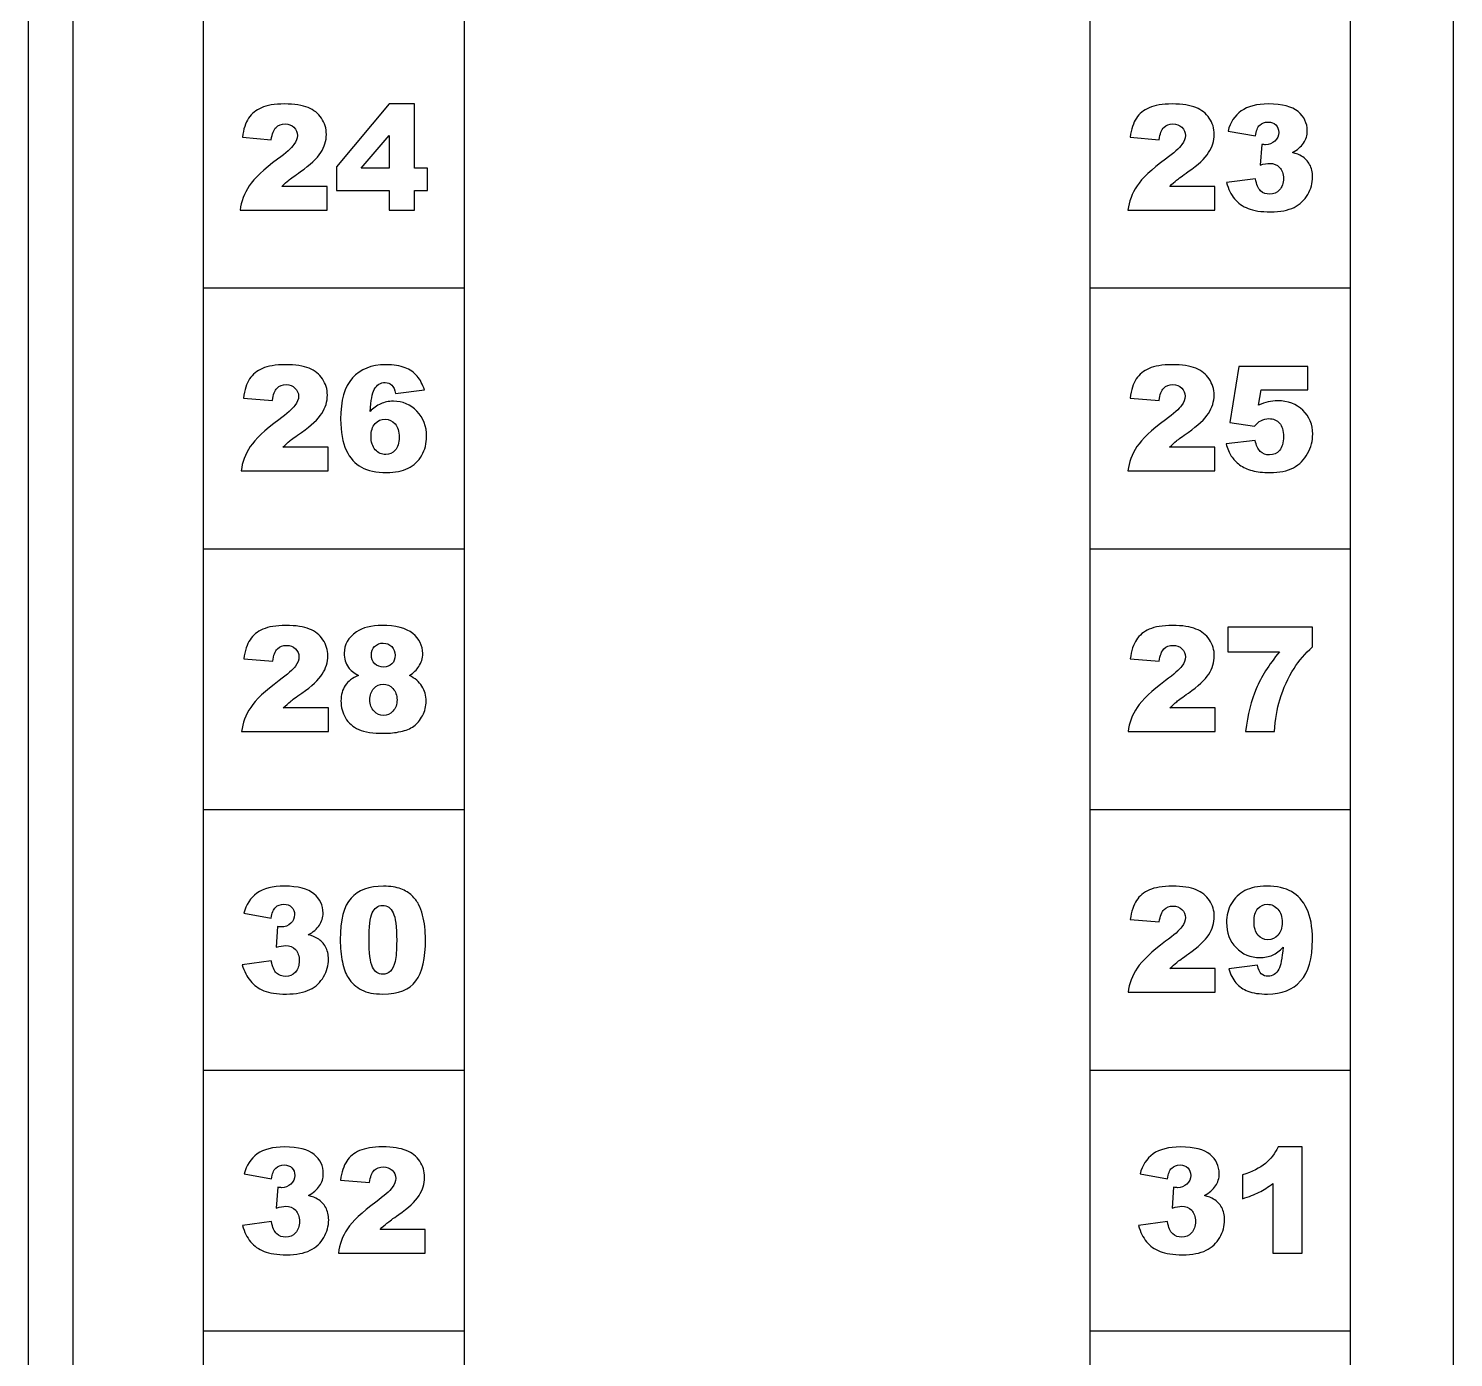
# Model space of a CAD drawing. Header units: millimetres. Extents: x 40 to 416, y -286 to 20.
# Drawn here: x 335.12 to 354.25, y -201.24 to -183.4 of the extents above; entities that cross this region are included whole.
import ezdxf

# ---------------------------------------------------------------- set-up
doc = ezdxf.new("R2010")
doc.units = ezdxf.units.MM

# ---------------------------------------------------------------- blocks, each defined once
blk = doc.blocks.new('MOD_DIM780')
at = {"linetype": 'Continuous'}
for p, q in [((126.119, 48.361), (126.119, 128.861)), ((126.719, 48.561), (126.719, 128.161)), ((128.469, 51.611), (128.469, 125.111)), ((131.969, 125.111), (131.969, 51.611)), ((140.369, 125.111), (140.369, 51.611)), ((143.869, 51.611), (143.869, 125.111)), ((130.963, 85.585), (130.254, 84.742)), ((131.302, 85.585), (130.963, 85.585)), ((131.302, 84.724), (131.302, 85.585)), ((128.99, 85.138), (129.379, 85.106)), ((130.587, 84.724), (130.963, 85.164)), ((130.963, 85.164), (130.963, 84.724)), ((140.909, 85.138), (141.298, 85.106)), ((142.223, 85.222), (142.591, 85.156)), ((142.675, 85.043), (142.654, 84.765)), ((130.254, 84.742), (130.254, 84.422)), ((130.963, 84.724), (130.587, 84.724)), ((131.477, 84.724), (131.302, 84.724)), ((131.477, 84.422), (131.477, 84.724)), ((142.591, 84.582), (142.202, 84.53)), ((130.128, 84.478), (129.521, 84.478)), ((130.128, 84.161), (130.128, 84.478)), ((130.254, 84.422), (130.963, 84.422)), ((130.963, 84.422), (130.963, 84.161)), ((131.302, 84.422), (131.477, 84.422)), ((131.302, 84.161), (131.302, 84.422)), ((142.047, 84.478), (141.44, 84.478)), ((142.047, 84.161), (142.047, 84.478)), ((128.961, 84.161), (130.128, 84.161)), ((130.963, 84.161), (131.302, 84.161)), ((140.88, 84.161), (142.047, 84.161)), ((131.969, 83.111), (128.469, 83.111)), ((143.869, 83.111), (140.369, 83.111)), ((142.369, 82.061), (142.246, 81.308)), ((143.293, 82.061), (142.369, 82.061)), ((143.293, 81.75), (143.293, 82.061)), ((131.047, 81.698), (131.434, 81.746)), ((142.634, 81.54), (142.667, 81.75)), ((142.667, 81.75), (143.293, 81.75)), ((129.004, 81.638), (129.393, 81.606)), ((140.907, 81.638), (141.297, 81.606)), ((142.246, 81.308), (142.578, 81.26)), ((130.142, 80.978), (129.535, 80.978)), ((130.142, 80.661), (130.142, 80.978)), ((142.046, 80.978), (141.438, 80.978)), ((142.046, 80.661), (142.046, 80.978)), ((142.589, 81.067), (142.196, 81.024)), ((128.975, 80.661), (130.142, 80.661)), ((140.879, 80.661), (142.046, 80.661)), ((131.969, 79.611), (128.469, 79.611)), ((143.869, 79.611), (140.369, 79.611)), ((143.357, 78.561), (142.221, 78.561)), ((142.221, 78.561), (142.221, 78.232)), ((143.357, 78.298), (143.357, 78.561)), ((129.009, 78.138), (129.399, 78.106)), ((140.91, 78.138), (141.3, 78.106)), ((142.221, 78.232), (142.913, 78.232)), ((130.148, 77.478), (129.54, 77.478)), ((130.148, 77.161), (130.148, 77.478)), ((142.049, 77.478), (141.441, 77.478)), ((142.049, 77.161), (142.049, 77.478)), ((128.981, 77.161), (130.148, 77.161)), ((140.882, 77.161), (142.049, 77.161)), ((142.457, 77.161), (142.845, 77.161)), ((131.969, 76.111), (128.469, 76.111)), ((143.869, 76.111), (140.369, 76.111)), ((129.01, 74.722), (129.378, 74.656)), ((140.911, 74.638), (141.3, 74.606)), ((129.462, 74.543), (129.442, 74.265)), ((129.378, 74.082), (128.989, 74.03)), ((142.049, 73.978), (141.442, 73.978)), ((142.049, 73.661), (142.049, 73.978)), ((142.619, 74.024), (142.232, 73.975)), ((140.882, 73.661), (142.049, 73.661)), ((131.969, 72.611), (128.469, 72.611)), ((143.869, 72.611), (140.369, 72.611)), ((143.218, 71.585), (142.896, 71.585)), ((143.218, 70.161), (143.218, 71.585)), ((129.013, 71.222), (129.381, 71.156)), ((141.042, 71.222), (141.409, 71.156)), ((142.416, 71.209), (142.416, 70.89)), ((129.465, 71.043), (129.445, 70.765)), ((130.308, 71.138), (130.698, 71.106)), ((141.493, 71.043), (141.473, 70.765)), ((142.824, 71.094), (142.824, 70.161)), ((129.381, 70.582), (128.992, 70.53)), ((131.446, 70.478), (130.839, 70.478)), ((131.446, 70.161), (131.446, 70.478)), ((141.409, 70.582), (141.021, 70.53)), ((130.279, 70.161), (131.446, 70.161)), ((142.824, 70.161), (143.218, 70.161)), ((131.969, 69.111), (128.469, 69.111)), ((143.869, 69.111), (140.369, 69.111))]:
    blk.add_line(p, q, dxfattribs=at)
blk.add_arc((130.893, 78.208), 1.071, 270.0061, 282.0044, dxfattribs=at)
for points in [[(129.246, 85.535), (129.171, 85.502), (129.114, 85.455), (129.073, 85.394)], [(129.554, 85.585), (129.422, 85.585), (129.32, 85.567), (129.246, 85.535)], [(129.873, 85.537), (129.797, 85.568), (129.691, 85.585), (129.554, 85.585)], [(130.053, 85.394), (130.009, 85.459), (129.949, 85.506), (129.873, 85.537)], [(141.165, 85.535), (141.09, 85.502), (141.033, 85.455), (140.993, 85.394)], [(141.473, 85.585), (141.341, 85.585), (141.239, 85.567), (141.165, 85.535)], [(141.792, 85.537), (141.716, 85.568), (141.61, 85.585), (141.473, 85.585)], [(141.972, 85.394), (141.928, 85.459), (141.869, 85.506), (141.792, 85.537)], [(142.768, 85.585), (142.609, 85.585), (142.485, 85.553), (142.399, 85.491)], [(143.164, 85.482), (143.082, 85.55), (142.951, 85.585), (142.768, 85.585)], [(129.073, 85.394), (129.033, 85.332), (129.005, 85.247), (128.99, 85.138)], [(130.118, 85.177), (130.118, 85.257), (130.097, 85.329), (130.053, 85.394)], [(140.993, 85.394), (140.952, 85.332), (140.924, 85.247), (140.909, 85.138)], [(142.038, 85.177), (142.038, 85.257), (142.016, 85.329), (141.972, 85.394)], [(142.399, 85.491), (142.312, 85.428), (142.253, 85.338), (142.223, 85.222)], [(142.649, 85.301), (142.677, 85.329), (142.715, 85.343), (142.76, 85.343)], [(142.76, 85.343), (142.804, 85.343), (142.84, 85.33), (142.865, 85.304)], [(143.287, 85.225), (143.287, 85.329), (143.246, 85.414), (143.164, 85.482)], [(129.379, 85.106), (129.39, 85.184), (129.411, 85.24), (129.443, 85.271)], [(129.443, 85.271), (129.474, 85.302), (129.515, 85.318), (129.565, 85.318)], [(129.565, 85.318), (129.612, 85.318), (129.651, 85.303), (129.683, 85.272)], [(129.683, 85.272), (129.715, 85.242), (129.731, 85.205), (129.731, 85.163)], [(129.731, 85.163), (129.731, 85.123), (129.715, 85.082), (129.683, 85.039)], [(130.043, 84.932), (130.093, 85.01), (130.118, 85.091), (130.118, 85.177)], [(141.298, 85.106), (141.309, 85.184), (141.33, 85.24), (141.362, 85.271)], [(141.362, 85.271), (141.393, 85.302), (141.434, 85.318), (141.484, 85.318)], [(141.484, 85.318), (141.531, 85.318), (141.571, 85.303), (141.602, 85.272)], [(141.602, 85.272), (141.634, 85.242), (141.65, 85.205), (141.65, 85.163)], [(141.65, 85.163), (141.65, 85.123), (141.634, 85.082), (141.602, 85.039)], [(141.962, 84.932), (142.012, 85.01), (142.038, 85.091), (142.038, 85.177)], [(142.591, 85.156), (142.6, 85.225), (142.62, 85.273), (142.649, 85.301)], [(142.904, 85.203), (142.904, 85.158), (142.887, 85.119), (142.852, 85.087)], [(142.865, 85.304), (142.89, 85.279), (142.904, 85.245), (142.904, 85.203)], [(143.237, 85.061), (143.27, 85.11), (143.287, 85.164), (143.287, 85.225)], [(129.683, 85.039), (129.651, 84.994), (129.578, 84.929), (129.464, 84.845)], [(141.602, 85.039), (141.57, 84.994), (141.497, 84.929), (141.383, 84.845)], [(142.725, 85.038), (142.713, 85.038), (142.696, 85.039), (142.675, 85.043)], [(142.852, 85.087), (142.818, 85.055), (142.776, 85.038), (142.725, 85.038)], [(143.087, 84.932), (143.154, 84.969), (143.204, 85.012), (143.237, 85.061)], [(129.464, 84.845), (129.277, 84.707), (129.15, 84.587), (129.082, 84.485)], [(129.771, 84.677), (129.903, 84.769), (129.993, 84.854), (130.043, 84.932)], [(141.383, 84.845), (141.196, 84.707), (141.069, 84.587), (141.001, 84.485)], [(141.69, 84.677), (141.822, 84.769), (141.912, 84.854), (141.962, 84.932)], [(142.654, 84.765), (142.708, 84.78), (142.75, 84.788), (142.781, 84.788)], [(142.781, 84.788), (142.838, 84.788), (142.883, 84.77), (142.916, 84.734)], [(143.211, 84.885), (143.183, 84.903), (143.141, 84.919), (143.087, 84.932)], [(143.319, 84.772), (143.293, 84.819), (143.257, 84.857), (143.211, 84.885)], [(143.358, 84.605), (143.358, 84.67), (143.345, 84.725), (143.319, 84.772)], [(129.521, 84.478), (129.556, 84.512), (129.587, 84.541), (129.614, 84.562)], [(129.614, 84.562), (129.64, 84.584), (129.693, 84.622), (129.771, 84.677)], [(141.44, 84.478), (141.475, 84.512), (141.506, 84.541), (141.533, 84.562)], [(141.533, 84.562), (141.559, 84.584), (141.612, 84.622), (141.69, 84.677)], [(142.661, 84.419), (142.629, 84.449), (142.606, 84.504), (142.591, 84.582)], [(142.967, 84.584), (142.967, 84.52), (142.949, 84.469), (142.914, 84.431)], [(142.916, 84.734), (142.95, 84.698), (142.967, 84.649), (142.967, 84.584)], [(143.294, 84.37), (143.336, 84.444), (143.358, 84.523), (143.358, 84.605)], [(129.082, 84.485), (129.015, 84.384), (128.974, 84.275), (128.961, 84.161)], [(141.001, 84.485), (140.934, 84.384), (140.894, 84.275), (140.88, 84.161)], [(142.202, 84.53), (142.227, 84.442), (142.263, 84.37), (142.311, 84.313)], [(142.784, 84.374), (142.735, 84.374), (142.694, 84.388), (142.661, 84.419)], [(142.914, 84.431), (142.88, 84.393), (142.836, 84.374), (142.784, 84.374)], [(143.11, 84.197), (143.19, 84.237), (143.251, 84.295), (143.294, 84.37)], [(142.311, 84.313), (142.358, 84.255), (142.419, 84.211), (142.492, 84.182)], [(142.492, 84.182), (142.566, 84.152), (142.666, 84.137), (142.794, 84.137)], [(142.794, 84.137), (142.924, 84.137), (143.03, 84.158), (143.11, 84.197)], [(129.568, 82.085), (129.436, 82.085), (129.334, 82.067), (129.259, 82.035)], [(129.887, 82.037), (129.81, 82.068), (129.704, 82.085), (129.568, 82.085)], [(130.912, 82.085), (130.723, 82.085), (130.575, 82.025), (130.469, 81.908)], [(131.175, 82.045), (131.11, 82.071), (131.022, 82.085), (130.912, 82.085)], [(141.472, 82.085), (141.34, 82.085), (141.238, 82.067), (141.163, 82.035)], [(141.791, 82.037), (141.714, 82.068), (141.608, 82.085), (141.472, 82.085)], [(129.087, 81.894), (129.047, 81.832), (129.019, 81.747), (129.004, 81.638)], [(129.259, 82.035), (129.185, 82.002), (129.128, 81.955), (129.087, 81.894)], [(130.066, 81.894), (130.023, 81.959), (129.963, 82.006), (129.887, 82.037)], [(130.132, 81.677), (130.132, 81.757), (130.11, 81.829), (130.066, 81.894)], [(130.469, 81.908), (130.362, 81.79), (130.31, 81.605), (130.31, 81.353)], [(131.336, 81.932), (131.294, 81.982), (131.24, 82.02), (131.175, 82.045)], [(131.434, 81.746), (131.411, 81.82), (131.379, 81.883), (131.336, 81.932)], [(140.991, 81.894), (140.95, 81.832), (140.923, 81.747), (140.907, 81.638)], [(141.163, 82.035), (141.089, 82.002), (141.032, 81.955), (140.991, 81.894)], [(141.97, 81.894), (141.926, 81.959), (141.867, 82.006), (141.791, 82.037)], [(142.036, 81.677), (142.036, 81.757), (142.014, 81.829), (141.97, 81.894)], [(129.393, 81.606), (129.404, 81.684), (129.425, 81.74), (129.456, 81.771)], [(129.456, 81.771), (129.488, 81.802), (129.529, 81.818), (129.578, 81.818)], [(129.578, 81.818), (129.626, 81.818), (129.665, 81.803), (129.697, 81.772)], [(129.697, 81.772), (129.728, 81.742), (129.745, 81.705), (129.745, 81.663)], [(130.704, 81.456), (130.716, 81.606), (130.735, 81.704), (130.76, 81.751)], [(130.76, 81.751), (130.795, 81.813), (130.845, 81.846), (130.908, 81.846)], [(130.908, 81.846), (130.942, 81.846), (130.972, 81.834), (130.995, 81.812)], [(130.995, 81.812), (131.02, 81.789), (131.037, 81.751), (131.047, 81.698)], [(141.297, 81.606), (141.307, 81.684), (141.329, 81.74), (141.36, 81.771)], [(141.36, 81.771), (141.392, 81.802), (141.433, 81.818), (141.482, 81.818)], [(141.482, 81.818), (141.53, 81.818), (141.569, 81.803), (141.601, 81.772)], [(141.601, 81.772), (141.632, 81.742), (141.648, 81.705), (141.648, 81.663)], [(129.697, 81.539), (129.664, 81.494), (129.592, 81.429), (129.478, 81.345)], [(129.745, 81.663), (129.745, 81.623), (129.728, 81.582), (129.697, 81.539)], [(130.057, 81.432), (130.107, 81.51), (130.132, 81.591), (130.132, 81.677)], [(130.848, 81.56), (130.798, 81.537), (130.75, 81.503), (130.704, 81.456)], [(131.018, 81.595), (130.953, 81.595), (130.896, 81.583), (130.848, 81.56)], [(131.333, 81.461), (131.248, 81.55), (131.142, 81.595), (131.018, 81.595)], [(141.6, 81.539), (141.568, 81.494), (141.496, 81.429), (141.382, 81.345)], [(141.648, 81.663), (141.648, 81.623), (141.632, 81.582), (141.6, 81.539)], [(141.961, 81.432), (142.01, 81.51), (142.036, 81.591), (142.036, 81.677)], [(142.762, 81.586), (142.72, 81.576), (142.677, 81.56), (142.634, 81.54)], [(142.888, 81.601), (142.846, 81.601), (142.804, 81.596), (142.762, 81.586)], [(143.228, 81.474), (143.141, 81.558), (143.027, 81.601), (142.888, 81.601)], [(129.478, 81.345), (129.291, 81.207), (129.164, 81.087), (129.096, 80.985)], [(129.785, 81.177), (129.917, 81.269), (130.007, 81.354), (130.057, 81.432)], [(130.31, 81.353), (130.31, 81.18), (130.335, 81.042), (130.385, 80.937)], [(130.772, 81.294), (130.808, 81.334), (130.854, 81.354), (130.909, 81.354)], [(130.909, 81.354), (130.961, 81.354), (131.005, 81.333), (131.041, 81.292)], [(131.464, 81.122), (131.464, 81.259), (131.42, 81.371), (131.333, 81.461)], [(141.382, 81.345), (141.195, 81.207), (141.068, 81.087), (141, 80.985)], [(141.688, 81.177), (141.82, 81.269), (141.911, 81.354), (141.961, 81.432)], [(142.578, 81.26), (142.608, 81.295), (142.637, 81.32), (142.663, 81.333)], [(142.663, 81.333), (142.698, 81.351), (142.734, 81.361), (142.772, 81.361)], [(142.772, 81.361), (142.832, 81.361), (142.878, 81.341), (142.914, 81.302)], [(143.36, 81.154), (143.36, 81.282), (143.316, 81.389), (143.228, 81.474)], [(129.627, 81.062), (129.654, 81.084), (129.706, 81.122), (129.785, 81.177)], [(130.718, 81.122), (130.718, 81.196), (130.736, 81.254), (130.772, 81.294)], [(130.775, 80.943), (130.737, 80.986), (130.718, 81.046), (130.718, 81.122)], [(131.041, 81.292), (131.077, 81.25), (131.095, 81.19), (131.095, 81.111)], [(131.398, 80.869), (131.442, 80.945), (131.464, 81.029), (131.464, 81.122)], [(141.531, 81.062), (141.558, 81.084), (141.61, 81.122), (141.688, 81.177)], [(142.914, 81.302), (142.95, 81.263), (142.968, 81.202), (142.968, 81.119)], [(142.968, 81.119), (142.968, 81.037), (142.95, 80.976), (142.915, 80.935)], [(143.292, 80.894), (143.337, 80.977), (143.36, 81.064), (143.36, 81.154)], [(129.096, 80.985), (129.028, 80.884), (128.988, 80.775), (128.975, 80.661)], [(129.535, 80.978), (129.57, 81.012), (129.6, 81.041), (129.627, 81.062)], [(130.385, 80.937), (130.436, 80.832), (130.504, 80.756), (130.589, 80.708)], [(130.915, 80.879), (130.86, 80.879), (130.813, 80.9), (130.775, 80.943)], [(131.044, 80.937), (131.009, 80.898), (130.966, 80.879), (130.915, 80.879)], [(131.095, 81.111), (131.095, 81.034), (131.078, 80.976), (131.044, 80.937)], [(141, 80.985), (140.932, 80.884), (140.892, 80.775), (140.879, 80.661)], [(141.438, 80.978), (141.474, 81.012), (141.504, 81.041), (141.531, 81.062)], [(142.196, 81.024), (142.215, 80.958), (142.239, 80.903), (142.267, 80.859)], [(142.656, 80.922), (142.621, 80.955), (142.599, 81.004), (142.589, 81.067)], [(142.915, 80.935), (142.879, 80.894), (142.835, 80.874), (142.781, 80.874)], [(131.216, 80.695), (131.294, 80.734), (131.354, 80.792), (131.398, 80.869)], [(142.267, 80.859), (142.296, 80.815), (142.333, 80.775), (142.379, 80.741)], [(142.379, 80.741), (142.425, 80.707), (142.481, 80.68), (142.547, 80.663)], [(142.781, 80.874), (142.732, 80.874), (142.69, 80.89), (142.656, 80.922)], [(143.101, 80.703), (143.183, 80.747), (143.247, 80.81), (143.292, 80.894)], [(130.589, 80.708), (130.673, 80.661), (130.786, 80.637), (130.926, 80.637)], [(130.926, 80.637), (131.042, 80.637), (131.139, 80.657), (131.216, 80.695)], [(142.547, 80.663), (142.613, 80.646), (142.692, 80.637), (142.785, 80.637)], [(142.785, 80.637), (142.913, 80.637), (143.019, 80.659), (143.101, 80.703)], [(129.265, 78.535), (129.191, 78.502), (129.133, 78.455), (129.093, 78.394)], [(129.574, 78.585), (129.442, 78.585), (129.34, 78.567), (129.265, 78.535)], [(129.892, 78.537), (129.816, 78.568), (129.71, 78.585), (129.574, 78.585)], [(130.072, 78.394), (130.028, 78.459), (129.969, 78.506), (129.892, 78.537)], [(130.522, 78.498), (130.411, 78.424), (130.357, 78.328), (130.357, 78.211)], [(130.863, 78.585), (130.722, 78.585), (130.608, 78.556), (130.522, 78.498)], [(131.277, 78.477), (131.188, 78.548), (131.05, 78.585), (130.863, 78.585)], [(131.412, 78.208), (131.412, 78.316), (131.367, 78.406), (131.277, 78.477)], [(141.166, 78.535), (141.092, 78.502), (141.034, 78.455), (140.994, 78.394)], [(141.475, 78.585), (141.343, 78.585), (141.241, 78.567), (141.166, 78.535)], [(141.793, 78.537), (141.717, 78.568), (141.611, 78.585), (141.475, 78.585)], [(141.973, 78.394), (141.929, 78.459), (141.87, 78.506), (141.793, 78.537)], [(129.093, 78.394), (129.052, 78.332), (129.025, 78.247), (129.009, 78.138)], [(129.399, 78.106), (129.409, 78.184), (129.43, 78.24), (129.462, 78.271)], [(129.462, 78.271), (129.493, 78.302), (129.535, 78.318), (129.584, 78.318)], [(129.584, 78.318), (129.632, 78.318), (129.671, 78.303), (129.703, 78.272)], [(129.703, 78.272), (129.734, 78.242), (129.75, 78.205), (129.75, 78.163)], [(130.138, 78.177), (130.138, 78.257), (130.116, 78.329), (130.072, 78.394)], [(130.723, 78.188), (130.723, 78.235), (130.737, 78.273), (130.766, 78.303)], [(130.766, 78.303), (130.796, 78.332), (130.834, 78.348), (130.882, 78.348)], [(130.882, 78.348), (130.928, 78.348), (130.966, 78.332), (130.996, 78.302)], [(130.996, 78.302), (131.026, 78.271), (131.041, 78.232), (131.041, 78.184)], [(140.994, 78.394), (140.953, 78.332), (140.926, 78.247), (140.91, 78.138)], [(141.3, 78.106), (141.31, 78.184), (141.331, 78.24), (141.363, 78.271)], [(141.363, 78.271), (141.394, 78.302), (141.435, 78.318), (141.485, 78.318)], [(141.485, 78.318), (141.533, 78.318), (141.572, 78.303), (141.604, 78.272)], [(141.604, 78.272), (141.635, 78.242), (141.651, 78.205), (141.651, 78.163)], [(142.039, 78.177), (142.039, 78.257), (142.017, 78.329), (141.973, 78.394)], [(143.11, 78.009), (143.175, 78.112), (143.258, 78.208), (143.357, 78.298)], [(129.75, 78.163), (129.75, 78.123), (129.734, 78.082), (129.702, 78.039)], [(130.063, 77.932), (130.112, 78.01), (130.138, 78.091), (130.138, 78.177)], [(130.357, 78.211), (130.357, 78.14), (130.376, 78.077), (130.414, 78.022)], [(130.767, 78.071), (130.737, 78.1), (130.723, 78.14), (130.723, 78.188)], [(130.889, 78.027), (130.838, 78.027), (130.798, 78.041), (130.767, 78.071)], [(130.999, 78.071), (130.97, 78.041), (130.933, 78.027), (130.889, 78.027)], [(131.041, 78.184), (131.041, 78.138), (131.027, 78.099), (130.999, 78.071)], [(131.358, 78.032), (131.394, 78.086), (131.412, 78.145), (131.412, 78.208)], [(141.651, 78.163), (141.651, 78.123), (141.635, 78.082), (141.603, 78.039)], [(141.964, 77.932), (142.013, 78.01), (142.039, 78.091), (142.039, 78.177)], [(142.913, 78.232), (142.771, 78.056), (142.666, 77.89), (142.601, 77.736)], [(129.702, 78.039), (129.67, 77.994), (129.598, 77.929), (129.484, 77.845)], [(129.79, 77.677), (129.922, 77.769), (130.013, 77.854), (130.063, 77.932)], [(130.548, 77.913), (130.468, 77.882), (130.409, 77.838), (130.371, 77.78)], [(130.414, 78.022), (130.442, 77.982), (130.487, 77.946), (130.548, 77.913)], [(131.232, 77.913), (131.29, 77.951), (131.332, 77.991), (131.358, 78.032)], [(131.401, 77.769), (131.364, 77.828), (131.308, 77.877), (131.232, 77.913)], [(141.603, 78.039), (141.571, 77.994), (141.498, 77.929), (141.385, 77.845)], [(141.691, 77.677), (141.823, 77.769), (141.914, 77.854), (141.964, 77.932)], [(142.919, 77.588), (142.965, 77.742), (143.029, 77.883), (143.11, 78.009)], [(129.484, 77.845), (129.297, 77.707), (129.17, 77.587), (129.102, 77.485)], [(129.633, 77.562), (129.66, 77.584), (129.712, 77.622), (129.79, 77.677)], [(130.371, 77.78), (130.333, 77.723), (130.314, 77.654), (130.314, 77.572)], [(130.701, 77.586), (130.701, 77.651), (130.719, 77.702), (130.755, 77.74)], [(130.755, 77.74), (130.791, 77.779), (130.833, 77.798), (130.882, 77.798)], [(130.882, 77.798), (130.931, 77.798), (130.974, 77.778), (131.011, 77.738)], [(131.011, 77.738), (131.048, 77.698), (131.067, 77.648), (131.067, 77.587)], [(131.458, 77.57), (131.458, 77.643), (131.439, 77.709), (131.401, 77.769)], [(141.385, 77.845), (141.198, 77.707), (141.071, 77.587), (141.003, 77.485)], [(141.534, 77.562), (141.561, 77.584), (141.613, 77.622), (141.691, 77.677)], [(142.601, 77.736), (142.536, 77.581), (142.488, 77.389), (142.457, 77.161)], [(129.102, 77.485), (129.034, 77.384), (128.994, 77.275), (128.981, 77.161)], [(129.54, 77.478), (129.576, 77.512), (129.606, 77.541), (129.633, 77.562)], [(130.314, 77.572), (130.314, 77.488), (130.334, 77.412), (130.374, 77.344)], [(130.758, 77.434), (130.72, 77.473), (130.701, 77.524), (130.701, 77.586)], [(131.067, 77.587), (131.067, 77.525), (131.048, 77.475), (131.012, 77.435)], [(131.409, 77.374), (131.442, 77.435), (131.458, 77.5), (131.458, 77.57)], [(141.003, 77.485), (140.935, 77.384), (140.895, 77.275), (140.882, 77.161)], [(141.441, 77.478), (141.477, 77.512), (141.507, 77.541), (141.534, 77.562)], [(142.845, 77.161), (142.857, 77.325), (142.882, 77.467), (142.919, 77.588)], [(130.374, 77.344), (130.415, 77.275), (130.475, 77.224), (130.553, 77.189)], [(130.887, 77.376), (130.838, 77.376), (130.795, 77.395), (130.758, 77.434)], [(131.012, 77.435), (130.975, 77.395), (130.933, 77.376), (130.887, 77.376)], [(131.291, 77.233), (131.338, 77.266), (131.377, 77.313), (131.409, 77.374)], [(130.553, 77.189), (130.632, 77.155), (130.744, 77.137), (130.893, 77.137)], [(131.116, 77.16), (131.186, 77.175), (131.244, 77.2), (131.291, 77.233)], [(129.556, 75.085), (129.396, 75.085), (129.273, 75.053), (129.186, 74.991)], [(129.951, 74.982), (129.87, 75.05), (129.738, 75.085), (129.556, 75.085)], [(130.887, 75.085), (130.69, 75.085), (130.544, 75.031), (130.449, 74.925)], [(131.119, 75.049), (131.058, 75.072), (130.98, 75.085), (130.887, 75.085)], [(131.267, 74.959), (131.229, 74.996), (131.179, 75.026), (131.119, 75.049)], [(141.167, 75.035), (141.092, 75.002), (141.035, 74.955), (140.994, 74.894)], [(141.475, 75.085), (141.343, 75.085), (141.241, 75.067), (141.167, 75.035)], [(141.794, 75.037), (141.718, 75.068), (141.612, 75.085), (141.475, 75.085)], [(141.974, 74.894), (141.93, 74.959), (141.87, 75.006), (141.794, 75.037)], [(142.45, 75.026), (142.373, 74.986), (142.313, 74.929), (142.269, 74.853)], [(142.74, 75.085), (142.624, 75.085), (142.527, 75.065), (142.45, 75.026)], [(143.077, 75.012), (142.993, 75.06), (142.88, 75.085), (142.74, 75.085)], [(143.28, 74.783), (143.229, 74.888), (143.162, 74.964), (143.077, 75.012)], [(129.186, 74.991), (129.099, 74.928), (129.041, 74.838), (129.01, 74.722)], [(129.436, 74.801), (129.465, 74.829), (129.502, 74.843), (129.548, 74.843)], [(129.548, 74.843), (129.592, 74.843), (129.627, 74.83), (129.652, 74.804)], [(129.652, 74.804), (129.678, 74.779), (129.691, 74.745), (129.691, 74.703)], [(130.074, 74.725), (130.074, 74.829), (130.033, 74.914), (129.951, 74.982)], [(130.449, 74.925), (130.353, 74.818), (130.305, 74.632), (130.305, 74.366)], [(130.734, 74.727), (130.763, 74.792), (130.808, 74.826), (130.873, 74.826)], [(130.873, 74.826), (130.936, 74.826), (130.983, 74.793), (131.015, 74.729)], [(131.357, 74.841), (131.335, 74.882), (131.305, 74.921), (131.267, 74.959)], [(131.41, 74.698), (131.397, 74.752), (131.379, 74.8), (131.357, 74.841)], [(140.994, 74.894), (140.954, 74.832), (140.926, 74.747), (140.911, 74.638)], [(141.364, 74.771), (141.395, 74.802), (141.436, 74.818), (141.486, 74.818)], [(141.486, 74.818), (141.533, 74.818), (141.573, 74.803), (141.604, 74.772)], [(142.039, 74.677), (142.039, 74.757), (142.018, 74.829), (141.974, 74.894)], [(142.269, 74.853), (142.225, 74.776), (142.203, 74.691), (142.203, 74.598)], [(142.623, 74.784), (142.657, 74.822), (142.7, 74.842), (142.752, 74.842)], [(142.752, 74.842), (142.806, 74.842), (142.853, 74.82), (142.891, 74.777)], [(129.378, 74.656), (129.387, 74.725), (129.407, 74.773), (129.436, 74.801)], [(129.691, 74.703), (129.691, 74.658), (129.674, 74.619), (129.64, 74.587)], [(130.024, 74.561), (130.057, 74.61), (130.074, 74.664), (130.074, 74.725)], [(130.691, 74.365), (130.691, 74.541), (130.705, 74.662), (130.734, 74.727)], [(131.015, 74.729), (131.046, 74.665), (131.062, 74.54), (131.062, 74.355)], [(131.449, 74.371), (131.449, 74.484), (131.436, 74.593), (131.41, 74.698)], [(141.3, 74.606), (141.311, 74.684), (141.332, 74.74), (141.364, 74.771)], [(141.604, 74.772), (141.636, 74.742), (141.652, 74.705), (141.652, 74.663)], [(141.652, 74.663), (141.652, 74.623), (141.636, 74.582), (141.604, 74.539)], [(141.964, 74.432), (142.014, 74.51), (142.039, 74.591), (142.039, 74.677)], [(142.572, 74.609), (142.572, 74.686), (142.589, 74.745), (142.623, 74.784)], [(142.891, 74.777), (142.93, 74.734), (142.949, 74.675), (142.949, 74.599)], [(143.356, 74.368), (143.356, 74.54), (143.331, 74.678), (143.28, 74.783)], [(129.513, 74.538), (129.5, 74.538), (129.483, 74.539), (129.462, 74.543)], [(129.64, 74.587), (129.605, 74.555), (129.563, 74.538), (129.513, 74.538)], [(129.874, 74.432), (129.941, 74.469), (129.991, 74.512), (130.024, 74.561)], [(129.998, 74.385), (129.97, 74.403), (129.928, 74.419), (129.874, 74.432)], [(141.604, 74.539), (141.572, 74.494), (141.499, 74.429), (141.385, 74.345)], [(141.692, 74.177), (141.824, 74.269), (141.914, 74.354), (141.964, 74.432)], [(142.203, 74.598), (142.203, 74.462), (142.246, 74.349), (142.331, 74.26)], [(142.625, 74.429), (142.59, 74.471), (142.572, 74.531), (142.572, 74.609)], [(142.758, 74.367), (142.704, 74.367), (142.66, 74.387), (142.625, 74.429)], [(142.894, 74.428), (142.858, 74.387), (142.812, 74.367), (142.758, 74.367)], [(142.949, 74.599), (142.949, 74.525), (142.93, 74.468), (142.894, 74.428)], [(129.442, 74.265), (129.495, 74.28), (129.537, 74.288), (129.568, 74.288)], [(129.568, 74.288), (129.625, 74.288), (129.67, 74.27), (129.703, 74.234)], [(129.703, 74.234), (129.737, 74.198), (129.754, 74.149), (129.754, 74.084)], [(130.107, 74.272), (130.081, 74.319), (130.044, 74.357), (129.998, 74.385)], [(130.146, 74.105), (130.146, 74.17), (130.132, 74.225), (130.107, 74.272)], [(130.305, 74.366), (130.305, 74.258), (130.314, 74.159), (130.333, 74.069)], [(130.738, 74), (130.706, 74.065), (130.691, 74.187), (130.691, 74.365)], [(131.062, 74.355), (131.062, 74.228), (131.055, 74.134), (131.042, 74.075)], [(131.321, 73.813), (131.406, 73.931), (131.449, 74.117), (131.449, 74.371)], [(141.385, 74.345), (141.198, 74.207), (141.071, 74.087), (141.003, 73.985)], [(142.331, 74.26), (142.418, 74.171), (142.524, 74.127), (142.65, 74.127)], [(142.82, 74.16), (142.868, 74.182), (142.916, 74.217), (142.963, 74.265)], [(142.963, 74.265), (142.95, 74.114), (142.93, 74.016), (142.905, 73.97)], [(143.197, 73.813), (143.303, 73.93), (143.356, 74.115), (143.356, 74.368)], [(129.449, 73.919), (129.416, 73.949), (129.393, 74.004), (129.378, 74.082)], [(129.754, 74.084), (129.754, 74.02), (129.736, 73.969), (129.702, 73.931)], [(130.081, 73.87), (130.124, 73.944), (130.146, 74.023), (130.146, 74.105)], [(130.333, 74.069), (130.352, 73.98), (130.378, 73.91), (130.411, 73.858)], [(131.042, 74.075), (131.028, 74.015), (131.006, 73.971), (130.977, 73.943)], [(141.442, 73.978), (141.477, 74.012), (141.508, 74.041), (141.535, 74.062)], [(141.535, 74.062), (141.561, 74.084), (141.614, 74.122), (141.692, 74.177)], [(142.65, 74.127), (142.714, 74.127), (142.77, 74.137), (142.82, 74.16)], [(128.989, 74.03), (129.014, 73.942), (129.05, 73.87), (129.098, 73.813)], [(129.572, 73.874), (129.522, 73.874), (129.481, 73.888), (129.449, 73.919)], [(129.702, 73.931), (129.667, 73.893), (129.623, 73.874), (129.572, 73.874)], [(129.897, 73.697), (129.978, 73.737), (130.039, 73.795), (130.081, 73.87)], [(130.411, 73.858), (130.458, 73.786), (130.518, 73.73), (130.591, 73.693)], [(130.875, 73.902), (130.815, 73.902), (130.769, 73.935), (130.738, 74)], [(130.977, 73.943), (130.949, 73.916), (130.914, 73.902), (130.875, 73.902)], [(141.003, 73.985), (140.936, 73.884), (140.895, 73.775), (140.882, 73.661)], [(142.232, 73.975), (142.255, 73.9), (142.288, 73.838), (142.33, 73.788)], [(142.67, 73.908), (142.646, 73.931), (142.629, 73.969), (142.619, 74.024)], [(142.76, 73.876), (142.724, 73.876), (142.695, 73.886), (142.67, 73.908)], [(142.905, 73.97), (142.87, 73.907), (142.822, 73.876), (142.76, 73.876)], [(129.098, 73.813), (129.146, 73.755), (129.206, 73.711), (129.28, 73.682)], [(129.28, 73.682), (129.353, 73.652), (129.453, 73.637), (129.581, 73.637)], [(129.581, 73.637), (129.711, 73.637), (129.817, 73.658), (129.897, 73.697)], [(130.591, 73.693), (130.663, 73.656), (130.758, 73.637), (130.876, 73.637)], [(130.876, 73.637), (131.086, 73.637), (131.234, 73.695), (131.321, 73.813)], [(142.33, 73.788), (142.373, 73.739), (142.426, 73.701), (142.491, 73.675)], [(142.491, 73.675), (142.555, 73.65), (142.643, 73.637), (142.755, 73.637)], [(142.755, 73.637), (142.943, 73.637), (143.09, 73.695), (143.197, 73.813)], [(129.558, 71.585), (129.399, 71.585), (129.276, 71.553), (129.189, 71.491)], [(129.954, 71.482), (129.873, 71.55), (129.741, 71.585), (129.558, 71.585)], [(130.872, 71.585), (130.741, 71.585), (130.638, 71.567), (130.564, 71.535)], [(131.191, 71.537), (131.115, 71.568), (131.009, 71.585), (130.872, 71.585)], [(141.587, 71.585), (141.427, 71.585), (141.304, 71.553), (141.217, 71.491)], [(141.983, 71.482), (141.901, 71.55), (141.769, 71.585), (141.587, 71.585)], [(142.896, 71.585), (142.854, 71.497), (142.797, 71.422), (142.724, 71.363)], [(129.189, 71.491), (129.102, 71.428), (129.044, 71.338), (129.013, 71.222)], [(130.077, 71.225), (130.077, 71.329), (130.036, 71.414), (129.954, 71.482)], [(130.392, 71.394), (130.351, 71.332), (130.323, 71.247), (130.308, 71.138)], [(130.564, 71.535), (130.489, 71.502), (130.432, 71.455), (130.392, 71.394)], [(131.371, 71.394), (131.327, 71.459), (131.268, 71.506), (131.191, 71.537)], [(131.437, 71.177), (131.437, 71.257), (131.415, 71.329), (131.371, 71.394)], [(141.217, 71.491), (141.13, 71.428), (141.072, 71.338), (141.042, 71.222)], [(142.105, 71.225), (142.105, 71.329), (142.064, 71.414), (141.983, 71.482)], [(142.724, 71.363), (142.651, 71.303), (142.548, 71.251), (142.416, 71.209)], [(129.381, 71.156), (129.39, 71.225), (129.41, 71.273), (129.439, 71.301)], [(129.439, 71.301), (129.468, 71.329), (129.505, 71.343), (129.551, 71.343)], [(129.551, 71.343), (129.595, 71.343), (129.63, 71.33), (129.655, 71.304)], [(129.694, 71.203), (129.694, 71.158), (129.677, 71.119), (129.642, 71.087)], [(129.655, 71.304), (129.681, 71.279), (129.694, 71.245), (129.694, 71.203)], [(130.027, 71.061), (130.06, 71.11), (130.077, 71.164), (130.077, 71.225)], [(130.698, 71.106), (130.708, 71.184), (130.729, 71.24), (130.761, 71.271)], [(130.761, 71.271), (130.792, 71.302), (130.833, 71.318), (130.883, 71.318)], [(130.883, 71.318), (130.931, 71.318), (130.97, 71.303), (131.001, 71.272)], [(131.001, 71.272), (131.033, 71.242), (131.049, 71.205), (131.049, 71.163)], [(131.362, 70.932), (131.411, 71.01), (131.437, 71.091), (131.437, 71.177)], [(141.409, 71.156), (141.419, 71.225), (141.439, 71.273), (141.467, 71.301)], [(141.467, 71.301), (141.496, 71.329), (141.533, 71.343), (141.579, 71.343)], [(141.579, 71.343), (141.623, 71.343), (141.658, 71.33), (141.684, 71.304)], [(141.722, 71.203), (141.722, 71.158), (141.705, 71.119), (141.671, 71.087)], [(141.684, 71.304), (141.709, 71.279), (141.722, 71.245), (141.722, 71.203)], [(142.056, 71.061), (142.088, 71.11), (142.105, 71.164), (142.105, 71.225)], [(129.515, 71.038), (129.503, 71.038), (129.486, 71.039), (129.465, 71.043)], [(129.642, 71.087), (129.608, 71.055), (129.566, 71.038), (129.515, 71.038)], [(129.877, 70.932), (129.944, 70.969), (129.994, 71.012), (130.027, 71.061)], [(131.001, 71.039), (130.969, 70.994), (130.896, 70.929), (130.783, 70.845)], [(131.049, 71.163), (131.049, 71.123), (131.033, 71.082), (131.001, 71.039)], [(141.544, 71.038), (141.531, 71.038), (141.514, 71.039), (141.493, 71.043)], [(141.671, 71.087), (141.636, 71.055), (141.594, 71.038), (141.544, 71.038)], [(141.906, 70.932), (141.973, 70.969), (142.022, 71.012), (142.056, 71.061)], [(142.416, 70.89), (142.506, 70.917), (142.58, 70.946), (142.639, 70.976)], [(142.639, 70.976), (142.698, 71.006), (142.76, 71.045), (142.824, 71.094)], [(129.445, 70.765), (129.498, 70.78), (129.54, 70.788), (129.571, 70.788)], [(129.571, 70.788), (129.628, 70.788), (129.673, 70.77), (129.706, 70.734)], [(130.001, 70.885), (129.973, 70.903), (129.931, 70.919), (129.877, 70.932)], [(130.109, 70.772), (130.084, 70.819), (130.047, 70.857), (130.001, 70.885)], [(130.783, 70.845), (130.595, 70.707), (130.468, 70.587), (130.401, 70.485)], [(131.089, 70.677), (131.221, 70.769), (131.312, 70.854), (131.362, 70.932)], [(141.473, 70.765), (141.527, 70.78), (141.569, 70.788), (141.599, 70.788)], [(141.599, 70.788), (141.657, 70.788), (141.701, 70.77), (141.735, 70.734)], [(142.03, 70.885), (142.001, 70.903), (141.959, 70.919), (141.906, 70.932)], [(142.138, 70.772), (142.112, 70.819), (142.076, 70.857), (142.03, 70.885)], [(129.706, 70.734), (129.74, 70.698), (129.757, 70.649), (129.757, 70.584)], [(130.084, 70.37), (130.127, 70.444), (130.149, 70.523), (130.149, 70.605)], [(130.149, 70.605), (130.149, 70.67), (130.135, 70.725), (130.109, 70.772)], [(130.932, 70.562), (130.958, 70.584), (131.011, 70.622), (131.089, 70.677)], [(141.735, 70.734), (141.768, 70.698), (141.785, 70.649), (141.785, 70.584)], [(142.113, 70.37), (142.155, 70.444), (142.177, 70.523), (142.177, 70.605)], [(142.177, 70.605), (142.177, 70.67), (142.164, 70.725), (142.138, 70.772)], [(128.992, 70.53), (129.017, 70.442), (129.053, 70.37), (129.101, 70.313)], [(129.451, 70.419), (129.419, 70.449), (129.396, 70.504), (129.381, 70.582)], [(129.575, 70.374), (129.525, 70.374), (129.484, 70.388), (129.451, 70.419)], [(129.704, 70.431), (129.67, 70.393), (129.626, 70.374), (129.575, 70.374)], [(129.757, 70.584), (129.757, 70.52), (129.739, 70.469), (129.704, 70.431)], [(130.401, 70.485), (130.333, 70.384), (130.293, 70.275), (130.279, 70.161)], [(130.839, 70.478), (130.874, 70.512), (130.905, 70.541), (130.932, 70.562)], [(141.021, 70.53), (141.045, 70.442), (141.082, 70.37), (141.129, 70.313)], [(141.48, 70.419), (141.447, 70.449), (141.424, 70.504), (141.409, 70.582)], [(141.603, 70.374), (141.553, 70.374), (141.512, 70.388), (141.48, 70.419)], [(141.733, 70.431), (141.699, 70.393), (141.655, 70.374), (141.603, 70.374)], [(141.785, 70.584), (141.785, 70.52), (141.767, 70.469), (141.733, 70.431)], [(129.101, 70.313), (129.149, 70.255), (129.209, 70.211), (129.282, 70.182)], [(129.9, 70.197), (129.98, 70.237), (130.042, 70.295), (130.084, 70.37)], [(141.129, 70.313), (141.177, 70.255), (141.237, 70.211), (141.311, 70.182)], [(141.929, 70.197), (142.009, 70.237), (142.07, 70.295), (142.113, 70.37)], [(129.282, 70.182), (129.356, 70.152), (129.456, 70.137), (129.584, 70.137)], [(129.584, 70.137), (129.714, 70.137), (129.82, 70.158), (129.9, 70.197)], [(141.311, 70.182), (141.384, 70.152), (141.485, 70.137), (141.613, 70.137)], [(141.613, 70.137), (141.742, 70.137), (141.848, 70.158), (141.929, 70.197)]]:
    blk.add_open_spline(points, degree=3, dxfattribs=at)
blk = doc.blocks.new('MOD_DMM700')
at = {"color": 7, "linetype": 'Continuous'}
blk.add_line((32.25, 6), (32.25, 124), dxfattribs=at)

msp = doc.modelspace()

# ---------------------------------------------------------------- block references
for name, p in [('MOD_DIM780', (209, -270)), ('MOD_DMM700', (322, -270))]:
    msp.add_blockref(name, p)

doc.saveas('drawing.dxf')
